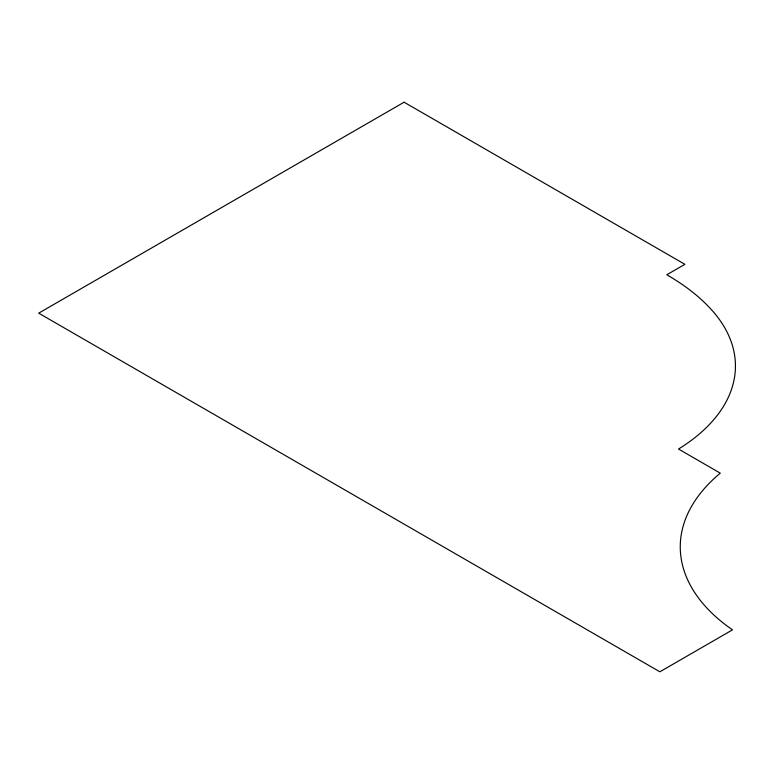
<?xml version="1.0" encoding="UTF-8"?>
<svg xmlns="http://www.w3.org/2000/svg" width="774" height="774" viewBox="0 0 774 774"><rect width="100%" height="100%" fill="white"/><g stroke="black" fill="none" stroke-linecap="round" stroke-linejoin="round"><path stroke-width="1.16" d="M404.096 102.207L38.7 313.16L659.864 671.793L732.494 629.862A223.821 129.219 0 0 1 720.275 473.156L678.508 449.036A210.151 121.334 0 0 0 716.056 315.095A243.607 140.645 0 0 0 666.782 274.789L684.903 264.331L404.096 102.207"/></g></svg>
